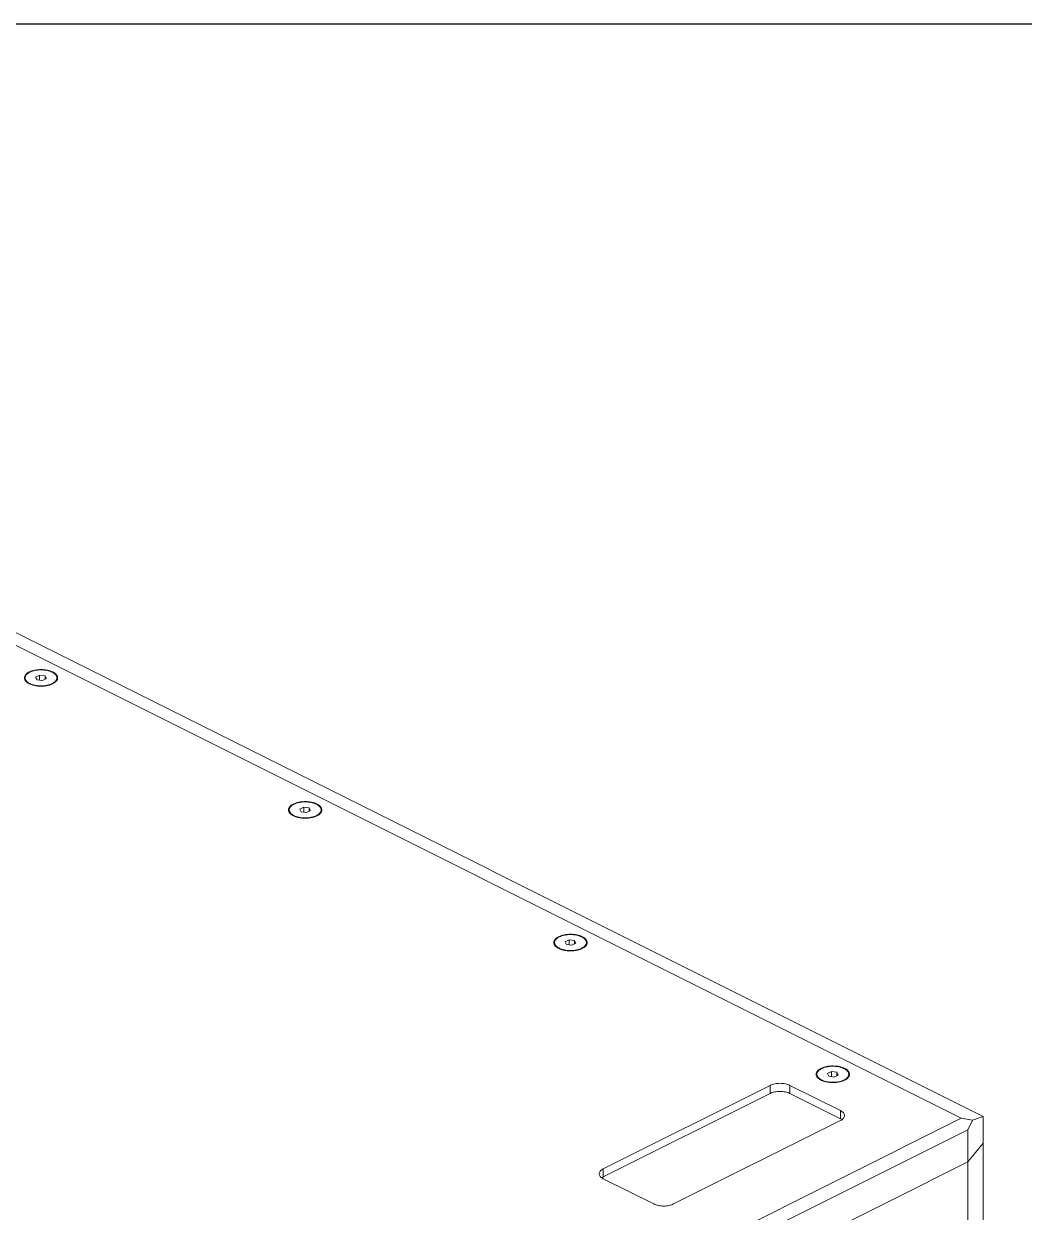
# Model space of a CAD drawing. Header units: millimetres. Extents: x 0 to 9253, y 0 to 2730.
# Drawn here: x 3040.1 to 3362.2, y 2347.5 to 2730 of the extents above; entities that cross this region are included whole.
import ezdxf

# ---------------------------------------------------------------- set-up
doc = ezdxf.new("R2010")
doc.units = ezdxf.units.MM
doc.layers.get('0').update_dxf_attribs({"lineweight": 13})
doc.layers.add('图框', color=7, linetype='Continuous')

# ---------------------------------------------------------------- blocks, each defined once
blk = doc.blocks.new('A4-H')
at = {"layer": '图框'}
blk.add_lwpolyline([(0, 210.021), (297, 210.021), (297, 0), (0, 0)], close=True, dxfattribs=at)

msp = doc.modelspace()

# ---------------------------------------------------------------- linework, layer by layer
for p, q in [((3341.91, 2377.7), (3017.35, 2539.99)), ((3348.98, 2378.32), (3027.24, 2539.19)), ((3040.38, 2519.39), (3040.38, 2519.31)), ((3045.16, 2520.36), (3043.88, 2519.71)), ((3043.88, 2519.71), (3044.35, 2518.83)), ((3044.35, 2518.83), (3046.1, 2518.6)), ((3045.16, 2520.36), (3045.16, 2518.73)), ((3046.92, 2520.12), (3045.16, 2520.36)), ((3046.1, 2518.6), (3047.39, 2519.24)), ((3046.92, 2520.12), (3046.92, 2519.01)), ((3047.39, 2519.24), (3046.92, 2520.12)), ((3050.88, 2519.39), (3050.88, 2519.31)), ((3125.42, 2476.89), (3125.42, 2476.81)), ((3130.2, 2477.85), (3128.92, 2477.21)), ((3128.92, 2477.21), (3129.39, 2476.33)), ((3129.39, 2476.33), (3131.14, 2476.1)), ((3130.2, 2477.85), (3130.2, 2476.22)), ((3131.96, 2477.62), (3130.2, 2477.85)), ((3131.14, 2476.1), (3132.43, 2476.74)), ((3131.96, 2477.62), (3131.96, 2476.51)), ((3132.43, 2476.74), (3131.96, 2477.62)), ((3135.92, 2476.89), (3135.92, 2476.81)), ((3210.84, 2434.19), (3210.84, 2434.11)), ((3215.62, 2435.16), (3214.33, 2434.51)), ((3214.33, 2434.51), (3214.8, 2433.63)), ((3214.8, 2433.63), (3216.56, 2433.4)), ((3215.62, 2435.16), (3215.62, 2433.52)), ((3217.38, 2434.92), (3215.62, 2435.16)), ((3216.56, 2433.4), (3217.85, 2434.04)), ((3217.38, 2434.92), (3217.38, 2433.81)), ((3217.85, 2434.04), (3217.38, 2434.92)), ((3221.34, 2434.19), (3221.34, 2434.11)), ((3295.3, 2391.79), (3295.3, 2391.71)), ((3300.08, 2392.76), (3298.79, 2392.11)), ((3298.79, 2392.11), (3299.26, 2391.24)), ((3299.26, 2391.24), (3301.02, 2391)), ((3300.08, 2392.76), (3300.08, 2391.13)), ((3301.84, 2392.52), (3300.08, 2392.76)), ((3301.02, 2391), (3302.31, 2391.64)), ((3301.84, 2392.52), (3301.84, 2391.41)), ((3302.31, 2391.64), (3301.84, 2392.52)), ((3305.8, 2391.79), (3305.8, 2391.71)), ((3226.65, 2361.44), (3280.39, 2388.31)), ((3280.39, 2388.31), (3280.39, 2385.71)), ((3286.75, 2385.71), (3286.75, 2388.31)), ((3286.75, 2388.31), (3303.02, 2380.18)), ((3280.39, 2385.71), (3226.65, 2358.84)), ((3286.75, 2385.71), (3303.02, 2377.58)), ((3303.02, 2380.18), (3303.02, 2377.58)), ((3303.02, 2377), (3249.28, 2350.13)), ((3341.91, 2377.7), (3252.1, 2332.8)), ((3345.51, 2377.15), (3341.91, 2377.7)), ((3344.03, 2374.05), (3345.51, 2377.15)), ((3345.51, 2377.15), (3348.98, 2378.32)), ((3348.98, 2378.32), (3348.98, 2369.66)), ((3344.03, 2374.05), (3254.23, 2329.14)), ((3344.03, 2374.05), (3344.03, 2363.65)), ((3348.98, 2369.66), (3344.03, 2363.65)), ((3348.98, 2369.66), (3344.03, 2363.65)), ((3348.98, 1941.84), (3348.98, 2369.66)), ((3226.65, 2358.84), (3226.65, 2361.44)), ((3344.03, 2363.65), (3254.23, 2318.75)), ((3344.03, 2363.65), (3254.23, 2318.75)), ((3344.03, 1934.1), (3344.03, 2363.65)), ((3242.91, 2350.13), (3226.65, 2358.26))]:
    msp.add_line(p, q)
for centre, radius, start, end in [((3044.23, 2516.6), 5.34, 115.8955, 116.5635), ((3044.24, 2516.81), 5.02, 116.5644, 117.029), ((3041.69, 2519.01), 1.41, 165.2311, 170.2174), ((3041.73, 2519), 1.46, 163.9035, 165.2463), ((3041.8, 2518.98), 1.52, 157.9442, 163.8656), ((3041.7, 2519.39), 1.31, 180.0018, 183.3021), ((3043.66, 2521.34), 4.17, 236.8497, 237.4592), ((3044.13, 2521.94), 4.79, 239.7233, 243.4568), ((3047.61, 2521.34), 4.16, 302.535, 303.0878), ((3049.45, 2518.98), 1.54, 17.8428, 22.02), ((3049.57, 2519.39), 1.31, 356.6977, 359.998), ((3049.51, 2518.99), 1.48, 16.0976, 17.8255), ((3049.56, 2519.01), 1.43, 9.8013, 16.1227), ((3129.27, 2474.1), 5.34, 115.8955, 116.5635), ((3126.73, 2476.51), 1.41, 165.2311, 170.2174), ((3126.77, 2476.5), 1.46, 163.9035, 165.2463), ((3126.84, 2476.48), 1.52, 157.9442, 163.8656), ((3126.74, 2476.89), 1.31, 180.0018, 183.3021), ((3128.7, 2478.84), 4.17, 236.8497, 237.4592), ((3129.17, 2479.44), 4.79, 239.7233, 243.4568), ((3129.28, 2474.3), 5.02, 116.5644, 117.029), ((3132.65, 2478.83), 4.16, 302.535, 303.0878), ((3134.49, 2476.47), 1.54, 17.8428, 22.02), ((3134.61, 2476.89), 1.31, 356.6977, 359.998), ((3134.55, 2476.49), 1.48, 16.0976, 17.8255), ((3134.6, 2476.51), 1.43, 9.8013, 16.1227), ((3212.15, 2433.81), 1.41, 165.2311, 170.2174), ((3212.19, 2433.8), 1.46, 163.9035, 165.2463), ((3212.25, 2433.78), 1.52, 157.9442, 163.8656), ((3212.15, 2434.19), 1.31, 180.0018, 183.3021), ((3214.69, 2431.4), 5.34, 115.8955, 116.5635), ((3214.7, 2431.6), 5.02, 116.5644, 117.029), ((3219.91, 2433.78), 1.54, 17.8428, 22.02), ((3220.03, 2434.19), 1.31, 356.6977, 359.998), ((3219.96, 2433.79), 1.48, 16.0976, 17.8255), ((3220.02, 2433.81), 1.43, 9.8013, 16.1227), ((3214.12, 2436.14), 4.17, 236.8497, 237.4592), ((3214.59, 2436.74), 4.79, 239.7233, 243.4568), ((3218.07, 2436.14), 4.16, 302.535, 303.0878), ((3296.61, 2391.41), 1.41, 165.2311, 170.2174), ((3296.65, 2391.4), 1.46, 163.9035, 165.2463), ((3296.71, 2391.38), 1.52, 157.9442, 163.8656), ((3296.61, 2391.79), 1.31, 180.0018, 183.3021), ((3299.15, 2389), 5.34, 115.8955, 116.5635), ((3299.16, 2389.21), 5.02, 116.5644, 117.029), ((3304.37, 2391.38), 1.54, 17.8428, 22.02), ((3304.49, 2391.79), 1.31, 356.6977, 359.998), ((3304.43, 2391.4), 1.48, 16.0976, 17.8255), ((3304.48, 2391.41), 1.43, 9.8013, 16.1227), ((3298.58, 2393.74), 4.17, 236.8497, 237.4592), ((3299.05, 2394.34), 4.79, 239.7233, 243.4568), ((3302.53, 2393.74), 4.16, 302.535, 303.0878), ((3301.2, 2373.94), 4.07, 59.2069, 63.487)]:
    msp.add_arc(centre, radius, start, end)
for points, knots in [([(3041.85, 2521.37), (3041.61, 2521.25), (3041.19, 2521.01), (3040.68, 2520.54), (3040.36, 2520.03), (3040.28, 2519.66), (3040.28, 2519.48)], [0, 0, 0, 0, 0.302569, 0.565477, 0.793427, 1, 1, 1, 1]), ([(3040.38, 2519.39), (3040.38, 2519.48), (3040.4, 2519.66), (3040.48, 2519.93), (3040.61, 2520.19), (3040.8, 2520.45), (3041.02, 2520.68), (3041.29, 2520.91), (3041.6, 2521.12), (3041.83, 2521.24), (3041.95, 2521.3)], [0, 0, 0, 0, 0.105005, 0.212309, 0.324205, 0.442477, 0.568498, 0.703191, 0.84707, 1, 1, 1, 1]), ([(3041.72, 2517.81), (3041.62, 2517.87), (3041.43, 2517.99), (3041.17, 2518.19), (3040.95, 2518.4), (3040.77, 2518.62), (3040.64, 2518.85), (3040.54, 2519.09), (3040.49, 2519.33), (3040.48, 2519.57), (3040.52, 2519.81), (3040.64, 2520.13), (3040.84, 2520.44), (3041.11, 2520.71), (3041.36, 2520.92), (3041.64, 2521.11), (3041.85, 2521.22), (3041.96, 2521.28)], [0, 0, 0, 0, 0.075391, 0.146002, 0.211925, 0.273452, 0.331106, 0.38567, 0.438175, 0.489851, 0.542016, 0.595934, 0.71285, 0.777587, 0.846957, 0.921125, 1, 1, 1, 1]), ([(3049.42, 2521.37), (3049.16, 2521.5), (3048.6, 2521.73), (3047.35, 2522.06), (3045.67, 2522.22), (3043.99, 2522.07), (3042.73, 2521.75), (3042.16, 2521.53), (3041.9, 2521.4)], [0, 0, 0, 0, 0.112365, 0.235147, 0.498953, 0.76334, 0.886739, 1, 1, 1, 1]), ([(3041.95, 2521.3), (3042.14, 2521.39), (3042.54, 2521.57), (3043.19, 2521.77), (3043.89, 2521.92), (3044.63, 2522.02), (3045.39, 2522.07), (3046.15, 2522.06), (3046.9, 2522), (3047.63, 2521.88), (3048.31, 2521.7), (3048.94, 2521.48), (3049.5, 2521.22), (3049.98, 2520.91), (3050.37, 2520.57), (3050.66, 2520.2), (3050.81, 2519.87), (3050.87, 2519.59), (3050.88, 2519.45), (3050.88, 2519.39)], [0, 0, 0, 0, 0.06245, 0.129395, 0.20002, 0.273337, 0.348228, 0.423507, 0.497972, 0.570456, 0.63988, 0.705308, 0.766019, 0.821586, 0.871979, 0.917684, 0.959777, 0.980007, 1, 1, 1, 1]), ([(3042, 2521.3), (3042.25, 2521.42), (3042.79, 2521.64), (3043.68, 2521.87), (3044.64, 2522.02), (3045.63, 2522.07), (3046.63, 2522.02), (3047.59, 2521.87), (3048.34, 2521.68), (3048.89, 2521.47), (3049.27, 2521.3), (3049.61, 2521.12), (3049.91, 2520.92), (3050.17, 2520.7), (3050.39, 2520.47), (3050.56, 2520.23), (3050.68, 2519.99), (3050.76, 2519.73), (3050.79, 2519.48), (3050.76, 2519.22), (3050.68, 2518.97), (3050.56, 2518.72), (3050.39, 2518.48), (3050.17, 2518.25), (3049.91, 2518.04), (3049.61, 2517.84), (3049.39, 2517.72), (3049.27, 2517.66)], [0, 0, 0, 0, 0.06767, 0.141596, 0.21998, 0.300673, 0.381365, 0.459749, 0.533678, 0.568408, 0.601388, 0.632481, 0.661607, 0.68875, 0.713973, 0.737443, 0.759435, 0.78035, 0.800694, 0.821038, 0.841952, 0.863945, 0.887415, 0.912637, 0.939778, 0.968913, 1, 1, 1, 1]), ([(3050.99, 2519.48), (3050.99, 2519.66), (3050.91, 2520.03), (3050.58, 2520.54), (3050.07, 2521.01), (3049.65, 2521.25), (3049.42, 2521.37)], [0, 0, 0, 0, 0.206581, 0.434476, 0.697533, 1, 1, 1, 1]), ([(3040.28, 2519.48), (3040.28, 2519.39), (3040.29, 2519.27), (3040.32, 2519.16), (3040.32, 2519.13)], [0, 0, 0, 0, 0.74699, 1, 1, 1, 1]), ([(3040.32, 2519.13), (3040.33, 2519.09), (3040.38, 2518.94), (3040.45, 2518.8), (3040.51, 2518.69)], [0, 0, 0, 0, 0.242322, 1, 1, 1, 1]), ([(3040.52, 2518.69), (3040.48, 2518.79), (3040.41, 2518.99), (3040.38, 2519.21), (3040.38, 2519.31)], [0, 0, 0, 0, 0.507161, 1, 1, 1, 1]), ([(3040.57, 2518.62), (3040.51, 2518.73), (3040.42, 2518.95), (3040.38, 2519.19), (3040.38, 2519.31)], [0, 0, 0, 0, 0.512155, 1, 1, 1, 1]), ([(3041.13, 2518.03), (3041.02, 2518.13), (3040.82, 2518.32), (3040.59, 2518.63), (3040.44, 2518.97), (3040.39, 2519.2), (3040.39, 2519.31)], [0, 0, 0, 0, 0.28254, 0.539541, 0.776052, 1, 1, 1, 1]), ([(3040.51, 2518.69), (3040.56, 2518.62), (3040.8, 2518.28), (3041.12, 2518.02), (3041.38, 2517.85)], [0, 0, 0, 0, 0.226435, 1, 1, 1, 1]), ([(3041.42, 2517.83), (3041.45, 2517.8), (3041.59, 2517.72), (3041.74, 2517.64), (3041.85, 2517.58)], [0, 0, 0, 0, 0.243039, 1, 1, 1, 1]), ([(3041.85, 2517.58), (3041.93, 2517.54), (3042.29, 2517.37), (3042.67, 2517.24), (3042.96, 2517.16)], [0, 0, 0, 0, 0.237165, 1, 1, 1, 1]), ([(3049.27, 2517.66), (3049.02, 2517.53), (3048.47, 2517.31), (3047.59, 2517.08), (3046.63, 2516.94), (3045.63, 2516.89), (3044.64, 2516.94), (3043.68, 2517.08), (3042.79, 2517.31), (3042.25, 2517.53), (3042, 2517.66)], [0, 0, 0, 0, 0.11253, 0.235465, 0.365814, 0.5, 0.634186, 0.764534, 0.887473, 1, 1, 1, 1]), ([(3042.96, 2517.16), (3043.38, 2517.04), (3044.27, 2516.86), (3045.63, 2516.77), (3047, 2516.86), (3047.89, 2517.04), (3048.31, 2517.16)], [0, 0, 0, 0, 0.243533, 0.5, 0.756467, 1, 1, 1, 1]), ([(3048.31, 2517.16), (3048.59, 2517.24), (3049.12, 2517.43), (3049.62, 2517.68), (3049.85, 2517.83)], [0, 0, 0, 0, 0.526137, 1, 1, 1, 1]), ([(3049.88, 2517.85), (3049.98, 2517.91), (3050.31, 2518.14), (3050.6, 2518.44), (3050.75, 2518.69)], [0, 0, 0, 0, 0.276071, 1, 1, 1, 1]), ([(3050.88, 2519.31), (3050.87, 2519.2), (3050.83, 2518.97), (3050.68, 2518.63), (3050.44, 2518.32), (3050.24, 2518.13), (3050.13, 2518.04)], [0, 0, 0, 0, 0.223975, 0.4605, 0.717504, 1, 1, 1, 1]), ([(3050.88, 2519.31), (3050.88, 2519.19), (3050.85, 2518.95), (3050.76, 2518.73), (3050.7, 2518.62)], [0, 0, 0, 0, 0.487846, 1, 1, 1, 1]), ([(3050.88, 2519.31), (3050.88, 2519.21), (3050.86, 2518.99), (3050.79, 2518.79), (3050.74, 2518.69)], [0, 0, 0, 0, 0.49284, 1, 1, 1, 1]), ([(3050.75, 2518.69), (3050.77, 2518.73), (3050.85, 2518.87), (3050.91, 2519.01), (3050.94, 2519.13)], [0, 0, 0, 0, 0.259309, 1, 1, 1, 1]), ([(3050.94, 2519.13), (3050.95, 2519.16), (3050.98, 2519.27), (3050.99, 2519.39), (3050.99, 2519.48)], [0, 0, 0, 0, 0.253008, 1, 1, 1, 1]), ([(3126.89, 2478.87), (3126.65, 2478.75), (3126.23, 2478.5), (3125.72, 2478.04), (3125.4, 2477.53), (3125.32, 2477.15), (3125.32, 2476.98)], [0, 0, 0, 0, 0.302569, 0.565477, 0.793427, 1, 1, 1, 1]), ([(3134.46, 2478.87), (3134.2, 2479), (3133.64, 2479.23), (3132.39, 2479.56), (3130.71, 2479.72), (3129.03, 2479.57), (3127.77, 2479.25), (3127.2, 2479.02), (3126.94, 2478.9)], [0, 0, 0, 0, 0.112365, 0.235147, 0.498953, 0.76334, 0.886739, 1, 1, 1, 1]), ([(3126.99, 2478.8), (3127.18, 2478.89), (3127.58, 2479.07), (3128.23, 2479.27), (3128.93, 2479.42), (3129.67, 2479.52), (3130.43, 2479.57), (3131.19, 2479.56), (3131.94, 2479.49), (3132.67, 2479.37), (3133.35, 2479.2), (3133.98, 2478.98), (3134.54, 2478.72), (3135.02, 2478.41), (3135.41, 2478.07), (3135.7, 2477.7), (3135.85, 2477.36), (3135.91, 2477.09), (3135.92, 2476.95), (3135.92, 2476.89)], [0, 0, 0, 0, 0.06245, 0.129395, 0.20002, 0.273337, 0.348228, 0.423507, 0.497972, 0.570456, 0.63988, 0.705308, 0.766019, 0.821586, 0.871979, 0.917684, 0.959777, 0.980007, 1, 1, 1, 1]), ([(3127.03, 2478.8), (3127.29, 2478.92), (3127.83, 2479.14), (3128.72, 2479.37), (3129.68, 2479.52), (3130.67, 2479.57), (3131.67, 2479.52), (3132.63, 2479.37), (3133.38, 2479.18), (3133.93, 2478.97), (3134.31, 2478.8), (3134.65, 2478.62), (3134.95, 2478.42), (3135.21, 2478.2), (3135.43, 2477.97), (3135.6, 2477.73), (3135.72, 2477.49), (3135.8, 2477.23), (3135.83, 2476.98), (3135.8, 2476.72), (3135.72, 2476.47), (3135.6, 2476.22), (3135.43, 2475.98), (3135.21, 2475.75), (3134.95, 2475.54), (3134.65, 2475.34), (3134.43, 2475.21), (3134.31, 2475.16)], [0, 0, 0, 0, 0.06767, 0.141596, 0.21998, 0.300673, 0.381365, 0.459749, 0.533678, 0.568408, 0.601388, 0.632481, 0.661607, 0.68875, 0.713973, 0.737443, 0.759435, 0.78035, 0.800694, 0.821038, 0.841952, 0.863945, 0.887415, 0.912637, 0.939778, 0.968913, 1, 1, 1, 1]), ([(3136.03, 2476.98), (3136.03, 2477.15), (3135.95, 2477.53), (3135.62, 2478.04), (3135.11, 2478.5), (3134.69, 2478.75), (3134.46, 2478.87)], [0, 0, 0, 0, 0.206581, 0.434476, 0.697533, 1, 1, 1, 1]), ([(3125.32, 2476.98), (3125.32, 2476.89), (3125.33, 2476.77), (3125.36, 2476.66), (3125.36, 2476.63)], [0, 0, 0, 0, 0.74699, 1, 1, 1, 1]), ([(3125.36, 2476.63), (3125.37, 2476.59), (3125.42, 2476.44), (3125.49, 2476.29), (3125.55, 2476.19)], [0, 0, 0, 0, 0.242322, 1, 1, 1, 1]), ([(3125.42, 2476.89), (3125.42, 2476.98), (3125.44, 2477.16), (3125.52, 2477.43), (3125.65, 2477.69), (3125.84, 2477.94), (3126.06, 2478.18), (3126.33, 2478.41), (3126.64, 2478.62), (3126.87, 2478.74), (3126.99, 2478.8)], [0, 0, 0, 0, 0.105005, 0.212309, 0.324205, 0.442477, 0.568498, 0.703191, 0.84707, 1, 1, 1, 1]), ([(3125.56, 2476.19), (3125.52, 2476.29), (3125.45, 2476.49), (3125.42, 2476.71), (3125.42, 2476.81)], [0, 0, 0, 0, 0.507161, 1, 1, 1, 1]), ([(3126.17, 2475.53), (3126.06, 2475.62), (3125.86, 2475.81), (3125.63, 2476.13), (3125.48, 2476.46), (3125.43, 2476.7), (3125.42, 2476.81)], [0, 0, 0, 0, 0.28254, 0.539541, 0.776052, 1, 1, 1, 1]), ([(3125.61, 2476.12), (3125.55, 2476.23), (3125.45, 2476.45), (3125.42, 2476.69), (3125.42, 2476.81)], [0, 0, 0, 0, 0.512155, 1, 1, 1, 1]), ([(3126.76, 2475.31), (3126.66, 2475.36), (3126.47, 2475.49), (3126.21, 2475.69), (3125.99, 2475.9), (3125.81, 2476.12), (3125.68, 2476.35), (3125.58, 2476.58), (3125.53, 2476.82), (3125.52, 2477.07), (3125.56, 2477.31), (3125.68, 2477.63), (3125.88, 2477.94), (3126.15, 2478.21), (3126.4, 2478.42), (3126.68, 2478.61), (3126.89, 2478.72), (3127, 2478.78)], [0, 0, 0, 0, 0.075391, 0.146002, 0.211925, 0.273452, 0.331106, 0.38567, 0.438175, 0.489851, 0.542016, 0.595934, 0.71285, 0.777587, 0.846957, 0.921125, 1, 1, 1, 1]), ([(3125.55, 2476.19), (3125.6, 2476.11), (3125.84, 2475.78), (3126.16, 2475.52), (3126.42, 2475.35)], [0, 0, 0, 0, 0.226435, 1, 1, 1, 1]), ([(3126.46, 2475.32), (3126.49, 2475.3), (3126.63, 2475.22), (3126.77, 2475.14), (3126.89, 2475.08)], [0, 0, 0, 0, 0.243039, 1, 1, 1, 1]), ([(3126.89, 2475.08), (3126.97, 2475.04), (3127.33, 2474.87), (3127.7, 2474.74), (3127.99, 2474.66)], [0, 0, 0, 0, 0.237165, 1, 1, 1, 1]), ([(3134.31, 2475.16), (3134.06, 2475.03), (3133.51, 2474.81), (3132.63, 2474.58), (3131.67, 2474.44), (3130.67, 2474.39), (3129.68, 2474.44), (3128.72, 2474.58), (3127.83, 2474.81), (3127.29, 2475.03), (3127.03, 2475.16)], [0, 0, 0, 0, 0.11253, 0.235465, 0.365814, 0.5, 0.634186, 0.764534, 0.887473, 1, 1, 1, 1]), ([(3133.35, 2474.66), (3133.63, 2474.74), (3134.16, 2474.92), (3134.66, 2475.18), (3134.89, 2475.32)], [0, 0, 0, 0, 0.526137, 1, 1, 1, 1]), ([(3134.92, 2475.35), (3135.01, 2475.41), (3135.35, 2475.64), (3135.64, 2475.94), (3135.79, 2476.19)], [0, 0, 0, 0, 0.276071, 1, 1, 1, 1]), ([(3135.92, 2476.81), (3135.91, 2476.7), (3135.87, 2476.46), (3135.72, 2476.13), (3135.48, 2475.81), (3135.28, 2475.63), (3135.17, 2475.53)], [0, 0, 0, 0, 0.223975, 0.4605, 0.717504, 1, 1, 1, 1]), ([(3135.92, 2476.81), (3135.92, 2476.69), (3135.89, 2476.45), (3135.8, 2476.23), (3135.74, 2476.12)], [0, 0, 0, 0, 0.487846, 1, 1, 1, 1]), ([(3135.92, 2476.81), (3135.92, 2476.71), (3135.9, 2476.49), (3135.83, 2476.29), (3135.78, 2476.19)], [0, 0, 0, 0, 0.49284, 1, 1, 1, 1]), ([(3135.79, 2476.19), (3135.81, 2476.23), (3135.89, 2476.36), (3135.95, 2476.51), (3135.98, 2476.63)], [0, 0, 0, 0, 0.259309, 1, 1, 1, 1]), ([(3135.98, 2476.63), (3135.99, 2476.66), (3136.02, 2476.77), (3136.03, 2476.89), (3136.03, 2476.98)], [0, 0, 0, 0, 0.253008, 1, 1, 1, 1]), ([(3127.99, 2474.66), (3128.42, 2474.54), (3129.31, 2474.36), (3130.67, 2474.27), (3132.04, 2474.36), (3132.93, 2474.54), (3133.35, 2474.66)], [0, 0, 0, 0, 0.243533, 0.5, 0.756467, 1, 1, 1, 1]), ([(3219.88, 2436.17), (3219.62, 2436.3), (3219.05, 2436.53), (3217.81, 2436.86), (3216.13, 2437.02), (3214.44, 2436.87), (3213.19, 2436.55), (3212.62, 2436.33), (3212.36, 2436.2)], [0, 0, 0, 0, 0.112365, 0.235147, 0.498953, 0.76334, 0.886739, 1, 1, 1, 1]), ([(3212.4, 2436.1), (3212.59, 2436.19), (3213, 2436.37), (3213.65, 2436.57), (3214.35, 2436.72), (3215.09, 2436.82), (3215.84, 2436.87), (3216.61, 2436.86), (3217.36, 2436.79), (3218.08, 2436.67), (3218.77, 2436.5), (3219.4, 2436.28), (3219.95, 2436.02), (3220.43, 2435.71), (3220.82, 2435.37), (3221.11, 2435), (3221.27, 2434.66), (3221.33, 2434.39), (3221.34, 2434.25), (3221.34, 2434.19)], [0, 0, 0, 0, 0.06245, 0.129395, 0.20002, 0.273337, 0.348228, 0.423507, 0.497972, 0.570456, 0.63988, 0.705308, 0.766019, 0.821586, 0.871979, 0.917684, 0.959777, 0.980007, 1, 1, 1, 1]), ([(3212.45, 2436.1), (3212.7, 2436.22), (3213.25, 2436.44), (3214.14, 2436.67), (3215.09, 2436.82), (3216.09, 2436.87), (3217.09, 2436.82), (3218.04, 2436.67), (3218.8, 2436.48), (3219.35, 2436.27), (3219.72, 2436.1), (3220.06, 2435.92), (3220.36, 2435.72), (3220.63, 2435.5), (3220.84, 2435.27), (3221.02, 2435.03), (3221.14, 2434.79), (3221.22, 2434.53), (3221.24, 2434.28), (3221.22, 2434.02), (3221.14, 2433.77), (3221.02, 2433.52), (3220.84, 2433.28), (3220.63, 2433.05), (3220.36, 2432.84), (3220.06, 2432.64), (3219.84, 2432.52), (3219.73, 2432.46)], [0, 0, 0, 0, 0.06767, 0.141596, 0.21998, 0.300673, 0.381365, 0.459749, 0.533678, 0.568408, 0.601388, 0.632481, 0.661607, 0.68875, 0.713973, 0.737443, 0.759435, 0.78035, 0.800694, 0.821038, 0.841952, 0.863945, 0.887415, 0.912637, 0.939778, 0.968913, 1, 1, 1, 1]), ([(3212.3, 2436.17), (3212.07, 2436.05), (3211.65, 2435.8), (3211.14, 2435.34), (3210.81, 2434.83), (3210.73, 2434.45), (3210.73, 2434.28)], [0, 0, 0, 0, 0.302569, 0.565477, 0.793427, 1, 1, 1, 1]), ([(3210.73, 2434.28), (3210.73, 2434.19), (3210.75, 2434.07), (3210.77, 2433.96), (3210.78, 2433.93)], [0, 0, 0, 0, 0.74699, 1, 1, 1, 1]), ([(3210.78, 2433.93), (3210.79, 2433.89), (3210.84, 2433.74), (3210.91, 2433.59), (3210.97, 2433.49)], [0, 0, 0, 0, 0.242322, 1, 1, 1, 1]), ([(3210.84, 2434.19), (3210.84, 2434.28), (3210.86, 2434.46), (3210.94, 2434.73), (3211.07, 2434.99), (3211.25, 2435.24), (3211.48, 2435.48), (3211.75, 2435.71), (3212.06, 2435.92), (3212.29, 2436.04), (3212.4, 2436.1)], [0, 0, 0, 0, 0.105005, 0.212309, 0.324205, 0.442477, 0.568498, 0.703191, 0.84707, 1, 1, 1, 1]), ([(3210.98, 2433.49), (3210.93, 2433.59), (3210.86, 2433.79), (3210.84, 2434.01), (3210.84, 2434.11)], [0, 0, 0, 0, 0.507161, 1, 1, 1, 1]), ([(3211.59, 2432.83), (3211.48, 2432.93), (3211.28, 2433.11), (3211.05, 2433.43), (3210.89, 2433.77), (3210.85, 2434), (3210.84, 2434.11)], [0, 0, 0, 0, 0.28254, 0.539541, 0.776052, 1, 1, 1, 1]), ([(3211.02, 2433.42), (3210.96, 2433.53), (3210.87, 2433.75), (3210.84, 2433.99), (3210.84, 2434.11)], [0, 0, 0, 0, 0.512155, 1, 1, 1, 1]), ([(3212.18, 2432.61), (3212.08, 2432.66), (3211.89, 2432.79), (3211.63, 2432.99), (3211.41, 2433.2), (3211.23, 2433.42), (3211.09, 2433.65), (3211, 2433.88), (3210.95, 2434.12), (3210.94, 2434.37), (3210.98, 2434.61), (3211.09, 2434.93), (3211.3, 2435.24), (3211.57, 2435.51), (3211.82, 2435.72), (3212.1, 2435.91), (3212.31, 2436.02), (3212.42, 2436.08)], [0, 0, 0, 0, 0.075391, 0.146002, 0.211925, 0.273452, 0.331106, 0.38567, 0.438175, 0.489851, 0.542016, 0.595934, 0.71285, 0.777587, 0.846957, 0.921125, 1, 1, 1, 1]), ([(3210.97, 2433.49), (3211.02, 2433.41), (3211.25, 2433.08), (3211.58, 2432.82), (3211.84, 2432.65)], [0, 0, 0, 0, 0.226435, 1, 1, 1, 1]), ([(3221.44, 2434.28), (3221.44, 2434.45), (3221.37, 2434.83), (3221.04, 2435.34), (3220.53, 2435.8), (3220.11, 2436.05), (3219.88, 2436.17)], [0, 0, 0, 0, 0.206581, 0.434476, 0.697533, 1, 1, 1, 1]), ([(3220.34, 2432.65), (3220.43, 2432.71), (3220.76, 2432.94), (3221.06, 2433.24), (3221.21, 2433.49)], [0, 0, 0, 0, 0.276071, 1, 1, 1, 1]), ([(3221.34, 2434.11), (3221.33, 2434), (3221.29, 2433.77), (3221.13, 2433.43), (3220.9, 2433.12), (3220.7, 2432.93), (3220.59, 2432.83)], [0, 0, 0, 0, 0.223975, 0.4605, 0.717504, 1, 1, 1, 1]), ([(3221.34, 2434.11), (3221.34, 2433.99), (3221.31, 2433.75), (3221.22, 2433.53), (3221.16, 2433.42)], [0, 0, 0, 0, 0.487846, 1, 1, 1, 1]), ([(3221.34, 2434.11), (3221.34, 2434.01), (3221.32, 2433.79), (3221.25, 2433.59), (3221.2, 2433.49)], [0, 0, 0, 0, 0.49284, 1, 1, 1, 1]), ([(3221.21, 2433.49), (3221.23, 2433.53), (3221.31, 2433.67), (3221.37, 2433.81), (3221.4, 2433.93)], [0, 0, 0, 0, 0.259309, 1, 1, 1, 1]), ([(3221.4, 2433.93), (3221.41, 2433.96), (3221.43, 2434.07), (3221.44, 2434.19), (3221.44, 2434.28)], [0, 0, 0, 0, 0.253008, 1, 1, 1, 1]), ([(3211.88, 2432.63), (3211.91, 2432.6), (3212.05, 2432.52), (3212.19, 2432.44), (3212.3, 2432.38)], [0, 0, 0, 0, 0.243039, 1, 1, 1, 1]), ([(3212.3, 2432.38), (3212.39, 2432.34), (3212.75, 2432.17), (3213.12, 2432.04), (3213.41, 2431.96)], [0, 0, 0, 0, 0.237165, 1, 1, 1, 1]), ([(3219.73, 2432.46), (3219.48, 2432.33), (3218.93, 2432.11), (3218.04, 2431.88), (3217.09, 2431.74), (3216.09, 2431.69), (3215.09, 2431.74), (3214.14, 2431.88), (3213.25, 2432.11), (3212.7, 2432.33), (3212.45, 2432.46)], [0, 0, 0, 0, 0.11253, 0.235465, 0.365814, 0.5, 0.634186, 0.764534, 0.887473, 1, 1, 1, 1]), ([(3213.41, 2431.96), (3213.83, 2431.84), (3214.72, 2431.66), (3216.09, 2431.57), (3217.46, 2431.66), (3218.34, 2431.84), (3218.77, 2431.96)], [0, 0, 0, 0, 0.243533, 0.5, 0.756467, 1, 1, 1, 1]), ([(3218.77, 2431.96), (3219.05, 2432.04), (3219.58, 2432.23), (3220.08, 2432.48), (3220.3, 2432.63)], [0, 0, 0, 0, 0.526137, 1, 1, 1, 1]), ([(3296.76, 2393.77), (3296.53, 2393.66), (3296.11, 2393.41), (3295.6, 2392.95), (3295.27, 2392.43), (3295.2, 2392.06), (3295.2, 2391.88)], [0, 0, 0, 0, 0.302569, 0.565477, 0.793427, 1, 1, 1, 1]), ([(3295.2, 2391.88), (3295.2, 2391.79), (3295.21, 2391.67), (3295.23, 2391.56), (3295.24, 2391.53)], [0, 0, 0, 0, 0.74699, 1, 1, 1, 1]), ([(3295.24, 2391.53), (3295.25, 2391.49), (3295.3, 2391.34), (3295.37, 2391.2), (3295.43, 2391.09)], [0, 0, 0, 0, 0.242322, 1, 1, 1, 1]), ([(3295.3, 2391.79), (3295.3, 2391.88), (3295.32, 2392.06), (3295.4, 2392.33), (3295.53, 2392.6), (3295.71, 2392.85), (3295.94, 2393.09), (3296.21, 2393.31), (3296.52, 2393.52), (3296.75, 2393.64), (3296.87, 2393.7)], [0, 0, 0, 0, 0.105005, 0.212309, 0.324205, 0.442477, 0.568498, 0.703191, 0.84707, 1, 1, 1, 1]), ([(3295.44, 2391.1), (3295.39, 2391.19), (3295.32, 2391.39), (3295.3, 2391.61), (3295.3, 2391.71)], [0, 0, 0, 0, 0.507161, 1, 1, 1, 1]), ([(3296.05, 2390.44), (3295.94, 2390.53), (3295.74, 2390.72), (3295.51, 2391.03), (3295.35, 2391.37), (3295.31, 2391.6), (3295.3, 2391.71)], [0, 0, 0, 0, 0.28254, 0.539541, 0.776052, 1, 1, 1, 1]), ([(3295.48, 2391.03), (3295.42, 2391.13), (3295.33, 2391.36), (3295.3, 2391.6), (3295.3, 2391.71)], [0, 0, 0, 0, 0.512155, 1, 1, 1, 1]), ([(3296.64, 2390.21), (3296.54, 2390.27), (3296.35, 2390.39), (3296.09, 2390.59), (3295.87, 2390.8), (3295.69, 2391.02), (3295.55, 2391.25), (3295.46, 2391.49), (3295.41, 2391.73), (3295.4, 2391.97), (3295.44, 2392.21), (3295.56, 2392.53), (3295.76, 2392.84), (3296.03, 2393.12), (3296.28, 2393.32), (3296.56, 2393.51), (3296.77, 2393.62), (3296.88, 2393.68)], [0, 0, 0, 0, 0.075391, 0.146002, 0.211925, 0.273452, 0.331106, 0.38567, 0.438175, 0.489851, 0.542016, 0.595934, 0.71285, 0.777587, 0.846957, 0.921125, 1, 1, 1, 1]), ([(3295.43, 2391.09), (3295.48, 2391.02), (3295.72, 2390.69), (3296.04, 2390.42), (3296.3, 2390.25)], [0, 0, 0, 0, 0.226435, 1, 1, 1, 1]), ([(3304.34, 2393.77), (3304.08, 2393.9), (3303.51, 2394.13), (3302.27, 2394.46), (3300.59, 2394.62), (3298.9, 2394.47), (3297.65, 2394.15), (3297.08, 2393.93), (3296.82, 2393.8)], [0, 0, 0, 0, 0.112365, 0.235147, 0.498953, 0.76334, 0.886739, 1, 1, 1, 1]), ([(3296.87, 2393.7), (3297.06, 2393.8), (3297.46, 2393.97), (3298.11, 2394.17), (3298.81, 2394.33), (3299.55, 2394.43), (3300.3, 2394.47), (3301.07, 2394.46), (3301.82, 2394.4), (3302.55, 2394.28), (3303.23, 2394.1), (3303.86, 2393.88), (3304.42, 2393.62), (3304.89, 2393.32), (3305.28, 2392.98), (3305.58, 2392.6), (3305.73, 2392.27), (3305.79, 2391.99), (3305.8, 2391.86), (3305.8, 2391.79)], [0, 0, 0, 0, 0.06245, 0.129395, 0.20002, 0.273337, 0.348228, 0.423507, 0.497972, 0.570456, 0.63988, 0.705308, 0.766019, 0.821586, 0.871979, 0.917684, 0.959777, 0.980007, 1, 1, 1, 1]), ([(3296.91, 2393.7), (3297.16, 2393.82), (3297.71, 2394.04), (3298.6, 2394.28), (3299.55, 2394.42), (3300.55, 2394.47), (3301.55, 2394.42), (3302.5, 2394.28), (3303.26, 2394.08), (3303.81, 2393.87), (3304.18, 2393.71), (3304.52, 2393.52), (3304.83, 2393.32), (3305.09, 2393.1), (3305.3, 2392.87), (3305.48, 2392.63), (3305.6, 2392.39), (3305.68, 2392.13), (3305.7, 2391.88), (3305.68, 2391.62), (3305.6, 2391.37), (3305.48, 2391.12), (3305.3, 2390.88), (3305.09, 2390.66), (3304.83, 2390.44), (3304.52, 2390.24), (3304.3, 2390.12), (3304.19, 2390.06)], [0, 0, 0, 0, 0.06767, 0.141596, 0.21998, 0.300673, 0.381365, 0.459749, 0.533678, 0.568408, 0.601388, 0.632481, 0.661607, 0.68875, 0.713973, 0.737443, 0.759435, 0.78035, 0.800694, 0.821038, 0.841952, 0.863945, 0.887415, 0.912637, 0.939778, 0.968913, 1, 1, 1, 1]), ([(3305.91, 2391.88), (3305.91, 2392.06), (3305.83, 2392.43), (3305.5, 2392.95), (3304.99, 2393.41), (3304.57, 2393.66), (3304.34, 2393.77)], [0, 0, 0, 0, 0.206581, 0.434476, 0.697533, 1, 1, 1, 1]), ([(3304.8, 2390.25), (3304.89, 2390.31), (3305.22, 2390.55), (3305.52, 2390.84), (3305.67, 2391.09)], [0, 0, 0, 0, 0.276071, 1, 1, 1, 1]), ([(3305.8, 2391.71), (3305.79, 2391.6), (3305.75, 2391.37), (3305.59, 2391.03), (3305.36, 2390.72), (3305.16, 2390.53), (3305.05, 2390.44)], [0, 0, 0, 0, 0.223975, 0.4605, 0.717504, 1, 1, 1, 1]), ([(3305.8, 2391.71), (3305.8, 2391.6), (3305.77, 2391.36), (3305.68, 2391.13), (3305.62, 2391.03)], [0, 0, 0, 0, 0.487846, 1, 1, 1, 1]), ([(3305.8, 2391.71), (3305.8, 2391.61), (3305.78, 2391.39), (3305.71, 2391.19), (3305.66, 2391.1)], [0, 0, 0, 0, 0.49284, 1, 1, 1, 1]), ([(3305.67, 2391.09), (3305.69, 2391.13), (3305.77, 2391.27), (3305.83, 2391.42), (3305.86, 2391.53)], [0, 0, 0, 0, 0.259309, 1, 1, 1, 1]), ([(3305.86, 2391.53), (3305.87, 2391.56), (3305.89, 2391.67), (3305.91, 2391.79), (3305.91, 2391.88)], [0, 0, 0, 0, 0.253008, 1, 1, 1, 1]), ([(3280.39, 2388.31), (3280.85, 2388.54), (3281.9, 2388.87), (3283.57, 2389.02), (3285.24, 2388.87), (3286.29, 2388.54), (3286.75, 2388.31)], [0, 0, 0, 0, 0.235404, 0.5, 0.764596, 1, 1, 1, 1]), ([(3296.34, 2390.23), (3296.37, 2390.21), (3296.51, 2390.12), (3296.65, 2390.04), (3296.76, 2389.99)], [0, 0, 0, 0, 0.243039, 1, 1, 1, 1]), ([(3296.76, 2389.99), (3296.85, 2389.94), (3297.21, 2389.78), (3297.58, 2389.64), (3297.87, 2389.56)], [0, 0, 0, 0, 0.237165, 1, 1, 1, 1]), ([(3304.19, 2390.06), (3303.94, 2389.93), (3303.39, 2389.71), (3302.5, 2389.48), (3301.55, 2389.34), (3300.55, 2389.29), (3299.55, 2389.34), (3298.6, 2389.48), (3297.71, 2389.71), (3297.16, 2389.93), (3296.91, 2390.06)], [0, 0, 0, 0, 0.11253, 0.235465, 0.365814, 0.5, 0.634186, 0.764534, 0.887473, 1, 1, 1, 1]), ([(3297.87, 2389.56), (3298.3, 2389.44), (3299.18, 2389.26), (3300.55, 2389.17), (3301.92, 2389.26), (3302.81, 2389.44), (3303.23, 2389.56)], [0, 0, 0, 0, 0.243533, 0.5, 0.756467, 1, 1, 1, 1]), ([(3303.23, 2389.56), (3303.51, 2389.64), (3304.04, 2389.83), (3304.54, 2390.08), (3304.77, 2390.23)], [0, 0, 0, 0, 0.526137, 1, 1, 1, 1]), ([(3286.75, 2385.71), (3286.29, 2385.94), (3285.24, 2386.27), (3283.57, 2386.43), (3281.9, 2386.27), (3280.85, 2385.94), (3280.39, 2385.71)], [0, 0, 0, 0, 0.235404, 0.5, 0.764596, 1, 1, 1, 1]), ([(3303.02, 2380.18), (3303.21, 2380.08), (3303.56, 2379.87), (3303.99, 2379.48), (3304.27, 2379.05), (3304.33, 2378.74), (3304.33, 2378.59)], [0, 0, 0, 0, 0.302295, 0.565559, 0.793463, 1, 1, 1, 1]), ([(3304.33, 2378.59), (3304.33, 2378.44), (3304.27, 2378.12), (3303.99, 2377.69), (3303.56, 2377.3), (3303.21, 2377.09), (3303.02, 2377)], [0, 0, 0, 0, 0.206537, 0.434441, 0.697705, 1, 1, 1, 1]), ([(3225.33, 2359.85), (3225.33, 2360), (3225.4, 2360.31), (3225.67, 2360.75), (3226.1, 2361.13), (3226.45, 2361.34), (3226.65, 2361.44)], [0, 0, 0, 0, 0.206537, 0.434441, 0.697705, 1, 1, 1, 1]), ([(3226.65, 2358.26), (3226.45, 2358.36), (3226.1, 2358.57), (3225.67, 2358.95), (3225.4, 2359.38), (3225.33, 2359.7), (3225.33, 2359.85)], [0, 0, 0, 0, 0.302295, 0.565559, 0.793463, 1, 1, 1, 1]), ([(3226.65, 2358.84), (3226.6, 2358.82), (3226.44, 2358.73), (3226.27, 2358.63), (3226.16, 2358.55)], [0, 0, 0, 0, 0.259948, 1, 1, 1, 1]), ([(3249.28, 2350.13), (3248.82, 2349.9), (3247.76, 2349.57), (3246.09, 2349.41), (3244.43, 2349.57), (3243.37, 2349.9), (3242.91, 2350.13)], [0, 0, 0, 0, 0.235404, 0.5, 0.764596, 1, 1, 1, 1])]:
    msp.add_open_spline(points, degree=3, knots=knots)

# ---------------------------------------------------------------- block references
at = {"layer": '图框', "xscale": 12.99875220090572, "yscale": 12.99875220090572, "zscale": 12.99875220090572}
msp.add_blockref('A4-H', (0, 0), dxfattribs=at)

doc.saveas('drawing.dxf')
